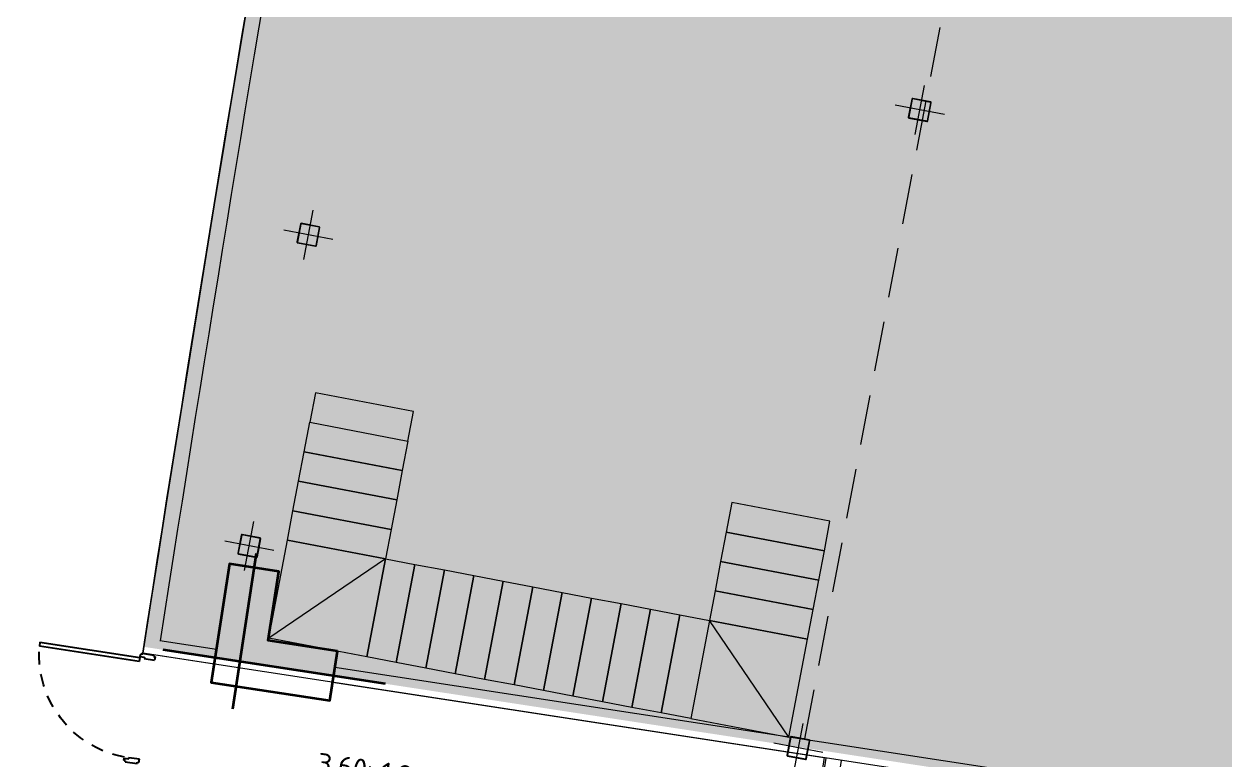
# Model space of a CAD drawing. Header units: metres. Extents: x 2 to 659295185, y -28 to 1124222152.
# Drawn here: x 655423.23 to 655435.25, y 1126589.6 to 1126596.97 of the extents above; entities that cross this region are included whole.
import ezdxf

# ---------------------------------------------------------------- set-up
doc = ezdxf.new("R2010")
doc.units = ezdxf.units.M
doc.header["$MEASUREMENT"] = 0
for name, pattern in [('CCSM_C1_CUERPO EL$0$DASHED', [0.75, 0.5, -0.25]), ('CCSM_C1_CUERPO HP$0$CONTINUA', [0]), ('CCSM_C1_CUERPO HP$0$DASHED', [0.75, 0.5, -0.25]), ('CCSM_C1_CUERPO HP$0$HIDDEN', [0.375, 0.25, -0.125]), ('CONTINUA', [0])]:
    doc.linetypes.add(name, pattern=pattern)
doc.layers.get('0').update_dxf_attribs({"linetype": 'CONTINUOUS'})
for name, color, linetype in [('A-VISTA 2', 3, 'CONTINUOUS'), ('CCSM_C1_CUERPO EL$0$A-PROYECCIONES', 5, 'CCSM_C1_CUERPO EL$0$DASHED'), ('CCSM_C1_CUERPO HP$0$A-EQUIPOS', 8, 'CONTINUOUS'), ('CCSM_C1_CUERPO HP$0$A-PARED', 2, 'CCSM_C1_CUERPO HP$0$CONTINUA'), ('CCSM_C1_CUERPO HP$0$A-PROYECCIONES', 5, 'CCSM_C1_CUERPO HP$0$DASHED'), ('CCSM_C1_CUERPO HP$0$A-PUERTA', 5, 'CCSM_C1_CUERPO HP$0$CONTINUA')]:
    doc.layers.add(name, color=color, linetype=linetype)
doc.layers.add('CCSM_C1_CUERPO HP$0$A-AREAS COMERCIALES', color=151, linetype='CONTINUOUS', plot=False)
for name, color, linetype, lineweight in [('CCSM_XREF ESTRUCTURA15$0$E-CP COLUMNAS', 2, 'CONTINUOUS', 35), ('LOCALES PROPIOS', 101, 'CONTINUA', 0), ('XREF ESCALERAS', 252, 'CONTINUOUS', 0)]:
    doc.layers.add(name, color=color, linetype=linetype, lineweight=lineweight)
doc.styles.add('CCSM_C1_CUERPO HP$0$ROMANS', font='romans__.ttf')

# ---------------------------------------------------------------- blocks, each defined once
blk = doc.blocks.new('CCSM_C1_CUERPO HP$0$AM_PIZ-120-15')
for p, q in [((0.045, 1.025), (0.085, 1.025)), ((0.045, 1.025), (0.045, 0.015)), ((0.085, 0.015), (0.085, 1.025)), ((0, 0), (0.015, 0)), ((0.015, 0.015), (0.035, 0.015)), ((0.015, 0), (0.015, 0.015)), ((0.035, 0.015), (0.035, -0.03)), ((0.045, 0.015), (0.085, 0.015)), ((1.065, 0.015), (1.065, -0.03)), ((1.085, 0.015), (1.065, 0.015)), ((1.085, 0), (1.085, 0.015)), ((1.1, 0), (1.085, 0)), ((1.1, 0), (1.1, -0.12)), ((0, 0), (0, -0.12)), ((0, -0.12), (0.015, -0.12)), ((0.015, -0.12), (0.015, -0.135)), ((0.035, -0.03), (0.05, -0.03)), ((0.05, -0.03), (0.05, -0.135)), ((1.065, -0.03), (1.05, -0.03)), ((1.05, -0.03), (1.05, -0.135)), ((1.1, -0.12), (1.085, -0.12)), ((1.085, -0.12), (1.085, -0.135)), ((0.015, -0.135), (0.05, -0.135)), ((1.085, -0.135), (1.05, -0.135))]:
    blk.add_line(p, q)
at = {"color": 8, "linetype": 'CCSM_C1_CUERPO HP$0$HIDDEN', "ltscale": 0.5}
blk.add_arc((0.009, -0.019), 1.047, 1.8622, 85.8231, dxfattribs=at)
blk = doc.blocks.new('CCSM_XREF ESTRUCTURA15$0$COLUM L 120x120')
at = {"color": 5}
for p, q in [((0, 1.095), (0, -0.482)), ((1.474, 0), (-0.774, 0))]:
    blk.add_line(p, q, dxfattribs=at)
blk.add_lwpolyline([(0.95, 0.25), (0.25, 0.25), (0.25, 0.95), (-0.25, 0.95), (-0.25, -0.25), (0.95, -0.25)], close=True)

msp = doc.modelspace()

# ---------------------------------------------------------------- hatches: boundary and pattern name
at = {"layer": 'LOCALES PROPIOS'}
h = msp.add_hatch(color=101, dxfattribs=at)
edge = h.paths.add_edge_path()
edge.add_line((655458.8488, 1126636.1563), (655457.5349, 1126630.3037))
edge.add_line((655457.5349, 1126630.3037), (655456.2187, 1126624.4413))
edge.add_line((655456.2187, 1126624.4413), (655456.0203, 1126623.5634))
edge.add_line((655456.0203, 1126623.5634), (655454.6943, 1126617.4988))
edge.add_line((655454.6943, 1126617.4988), (655453.4369, 1126611.4142))
edge.add_line((655453.4369, 1126611.4142), (655452.2504, 1126605.3198))
edge.add_line((655452.2504, 1126605.3198), (655451.1347, 1126599.2131))
edge.add_line((655451.1347, 1126599.2131), (655462.9514, 1126597.1235))
edge.add_line((655462.9514, 1126597.1235), (655460.9771, 1126585.1456))
edge.add_line((655460.9771, 1126585.1456), (655455.046, 1126586.0526))
edge.add_line((655455.046, 1126586.0526), (655449.1151, 1126586.9551))
edge.add_line((655449.1151, 1126586.9551), (655440.4809, 1126588.281))
edge.add_line((655440.4809, 1126588.281), (655437.2531, 1126588.7748))
edge.add_line((655437.2531, 1126588.7748), (655424.4306, 1126590.7362))
edge.add_arc((656034.1751, 1126495.8779), 617.0789, 167.4467516, 171.157344, ccw=False)
edge.add_line((655431.8478, 1126629.9981), (655432.8219, 1126629.7794))
edge.add_line((655432.8219, 1126629.7794), (655432.8008, 1126629.6973))
edge.add_line((655432.8008, 1126629.6973), (655444.5103, 1126627.0742))
edge.add_line((655444.5103, 1126627.0742), (655447.1406, 1126638.7866))
edge.add_line((655447.1406, 1126638.7866), (655458.8488, 1126636.1563))

# ---------------------------------------------------------------- linework, layer by layer
at = {"color": 5, "lineweight": 15}
for points in [[(655432.1164, 1126596.2183), (655432.0821, 1126596.038)], [(655432.1218, 1126596.2172), (655432.0875, 1126596.037)], [(655432.3053, 1126596.1851), (655432.125, 1126596.2194)], [(655432.3063, 1126596.1905), (655432.1261, 1126596.2248)], [(655432.2732, 1126596.0016), (655432.3075, 1126596.1819)], [(655432.2786, 1126596.0006), (655432.3129, 1126596.1809)], [(655432.0887, 1126596.0284), (655432.269, 1126595.9941)], [(655432.0897, 1126596.0338), (655432.27, 1126595.9995)], [(655425.9973, 1126594.9688), (655425.963, 1126594.7885)], [(655426.0027, 1126594.9677), (655425.9684, 1126594.7875)], [(655426.1862, 1126594.9356), (655426.0059, 1126594.9699)], [(655426.1872, 1126594.941), (655426.0069, 1126594.9753)], [(655426.1541, 1126594.7521), (655426.1884, 1126594.9324)], [(655426.1595, 1126594.7511), (655426.1938, 1126594.9314)], [(655425.9696, 1126594.7789), (655426.1498, 1126594.7446)], [(655425.9706, 1126594.7843), (655426.1508, 1126594.75)], [(655425.4048, 1126591.8545), (655425.3705, 1126591.6742)], [(655425.4102, 1126591.8535), (655425.3759, 1126591.6732)], [(655425.5937, 1126591.8214), (655425.4134, 1126591.8557)], [(655425.5947, 1126591.8268), (655425.4145, 1126591.8611)], [(655425.5616, 1126591.6379), (655425.5959, 1126591.8182)], [(655425.567, 1126591.6369), (655425.6013, 1126591.8171)], [(655425.3771, 1126591.6646), (655425.5574, 1126591.6303)], [(655425.3781, 1126591.67), (655425.5584, 1126591.6357)], [(655430.9016, 1126589.8328), (655430.8673, 1126589.6526)], [(655430.907, 1126589.8318), (655430.8727, 1126589.6515)], [(655431.0905, 1126589.7997), (655430.9103, 1126589.834)], [(655431.0916, 1126589.8051), (655430.9113, 1126589.8394)], [(655431.0584, 1126589.6162), (655431.0927, 1126589.7965)], [(655431.0638, 1126589.6152), (655431.0981, 1126589.7955)], [(655430.8739, 1126589.6429), (655431.0542, 1126589.6086)], [(655430.8749, 1126589.6483), (655431.0552, 1126589.614)]]:
    msp.add_lwpolyline(points, dxfattribs=at)
for centre, radius, start, end in [((655432.1245, 1126596.2167), 0.00825, 79.22856, 169.22856), ((655432.1245, 1126596.2167), 0.00275, 79.22856, 169.22856), ((655432.3048, 1126596.1824), 0.00275, 349.22856, 79.22856), ((655432.3048, 1126596.1824), 0.00825, 349.22856, 79.22856), ((655432.0902, 1126596.0365), 0.00825, 169.22856, 259.22856), ((655432.0902, 1126596.0365), 0.00275, 169.22856, 259.22856), ((655432.2705, 1126596.0022), 0.00825, 259.22856, 349.22856), ((655432.2705, 1126596.0022), 0.00275, 259.22856, 349.22856), ((655426.0054, 1126594.9672), 0.00825, 79.22856, 169.22856), ((655426.0054, 1126594.9672), 0.00275, 79.22856, 169.22856), ((655426.1857, 1126594.9329), 0.00275, 349.22856, 79.22856), ((655426.1857, 1126594.9329), 0.00825, 349.22856, 79.22856), ((655425.9711, 1126594.787), 0.00825, 169.22856, 259.22856), ((655425.9711, 1126594.787), 0.00275, 169.22856, 259.22856), ((655426.1514, 1126594.7527), 0.00825, 259.22856, 349.22856), ((655426.1514, 1126594.7527), 0.00275, 259.22856, 349.22856), ((655425.4129, 1126591.853), 0.00825, 79.22856, 169.22856), ((655425.4129, 1126591.853), 0.00275, 79.22856, 169.22856), ((655425.5932, 1126591.8187), 0.00275, 349.22856, 79.22856), ((655425.5932, 1126591.8187), 0.00825, 349.22856, 79.22856), ((655425.3786, 1126591.6727), 0.00825, 169.22856, 259.22856), ((655425.3786, 1126591.6727), 0.00275, 169.22856, 259.22856), ((655425.5589, 1126591.6384), 0.00825, 259.22856, 349.22856), ((655425.5589, 1126591.6384), 0.00275, 259.22856, 349.22856), ((655430.9097, 1126589.8313), 0.00825, 79.22856, 169.22856), ((655430.9097, 1126589.8313), 0.00275, 79.22856, 169.22856), ((655431.09, 1126589.797), 0.00275, 349.22856, 79.22856), ((655431.09, 1126589.797), 0.00825, 349.22856, 79.22856), ((655430.8754, 1126589.651), 0.00825, 169.22856, 259.22856), ((655430.8754, 1126589.651), 0.00275, 169.22856, 259.22856), ((655431.0557, 1126589.6167), 0.00825, 259.22856, 349.22856), ((655431.0557, 1126589.6167), 0.00275, 259.22856, 349.22856)]:
    msp.add_arc(centre, radius, start, end, dxfattribs=at)
at = {"layer": 'A-VISTA 2', "lineweight": 15}
for points in [[(655432.1508, 1126595.8638), (655432.2442, 1126596.355)], [(655432.4431, 1126596.0627), (655431.9519, 1126596.1562)], [(655426.0317, 1126594.6143), (655426.1251, 1126595.1055)], [(655426.324, 1126594.8132), (655425.8328, 1126594.9067)], [(655425.4392, 1126591.5001), (655425.5326, 1126591.9913)], [(655425.7315, 1126591.699), (655425.2403, 1126591.7924)], [(655430.936, 1126589.4784), (655431.0295, 1126589.9696)], [(655431.2283, 1126589.6773), (655430.7371, 1126589.7707)]]:
    msp.add_lwpolyline(points, dxfattribs=at)
at = {"layer": 'CCSM_C1_CUERPO EL$0$A-PROYECCIONES', "lineweight": 5}
msp.add_line((655431.0456, 1126589.8138), (655434.6067, 1126608.5324), dxfattribs=at)
at = {"layer": 'CCSM_C1_CUERPO HP$0$A-AREAS COMERCIALES', "lineweight": 5}
msp.add_lwpolyline([(655432.8199, 1126629.7799), (655432.803, 1126629.7068), (655444.512, 1126627.078), (655447.1406, 1126638.7866), (655458.8493, 1126636.1586), (655456.1192, 1126624.0021), (655455.9326, 1126623.1731, 0.0113026), (655451.1345, 1126599.2119), (655462.9514, 1126597.1235, 0.005773), (655461.9295, 1126591.1402), (655460.9777, 1126585.1455, -0.0001385), (655449.1151, 1126586.9602), (655440.4809, 1126588.2809), (655440.47, 1126588.21), (655424.4206, 1126590.6716, -0.0162242), (655431.8478, 1126629.9981), (655432.8199, 1126629.7799)], format="xyb", dxfattribs=at)
at = {"layer": 'CCSM_C1_CUERPO HP$0$A-PARED', "lineweight": 5}
for points in [[(655431.9615, 1126629.8188, 0.00155), (655431.2061, 1126626.3777, 0.0147294), (655424.5943, 1126590.7963)], [(655430.2188, 1126622.463, 0.0130687), (655424.4204, 1126590.6717)]]:
    msp.add_lwpolyline(points, format="xyb", dxfattribs=at)
for points in [[(655425.1567, 1126590.7101), (655424.5915, 1126590.7968)], [(655425.1339, 1126590.5618), (655424.4203, 1126590.6713)], [(655436.672, 1126588.9442), (655426.3428, 1126590.5282)], [(655431.2616, 1126589.6221), (655431.2616, 1126589.6221), (655431.2616, 1126589.6221), (655431.2616, 1126589.6221), (655426.3201, 1126590.3799)], [(655431.4113, 1126589.5995), (655431.4113, 1126589.5995), (655430.9672, 1126586.6968), (655430.8176, 1126586.7197), (655431.2616, 1126589.6221)]]:
    msp.add_lwpolyline(points, dxfattribs=at)
at = {"layer": 'CCSM_C1_CUERPO HP$0$A-PROYECCIONES', "lineweight": 5, "ltscale": 0.5}
msp.add_line((655431.2399, 1126589.6308), (655429.7895, 1126579.361), dxfattribs=at)
at = {"layer": 'XREF ESCALERAS'}
for p, q in [((655426.8498, 1126591.6173), (655425.6806, 1126590.8218)), ((655430.8872, 1126589.8313), (655430.0917, 1126591.0006))]:
    msp.add_line(p, q, dxfattribs=at)
for points in [[(655426.1478, 1126593.2778), (655426.0917, 1126592.9831), (655427.0741, 1126592.7962), (655427.1302, 1126593.0909), (655426.1478, 1126593.2778)], [(655427.0741, 1126592.7962), (655427.018, 1126592.5015), (655426.0357, 1126592.6884), (655426.0917, 1126592.9831), (655427.0741, 1126592.7962)], [(655427.018, 1126592.5015), (655426.962, 1126592.2068), (655425.9796, 1126592.3936), (655426.0357, 1126592.6884), (655427.018, 1126592.5015)], [(655426.962, 1126592.2068), (655426.9059, 1126591.912), (655425.9235, 1126592.0989), (655425.9796, 1126592.3936), (655426.962, 1126592.2068)], [(655430.316, 1126592.1794), (655430.2599, 1126591.8847), (655431.2423, 1126591.6978), (655431.2983, 1126591.9926), (655430.316, 1126592.1794)], [(655426.9059, 1126591.912), (655426.8498, 1126591.6173), (655425.8675, 1126591.8042), (655425.9235, 1126592.0989), (655426.9059, 1126591.912)], [(655430.2599, 1126591.8847), (655430.2038, 1126591.59), (655431.1862, 1126591.4031), (655431.2423, 1126591.6978), (655430.2599, 1126591.8847)], [(655426.8498, 1126591.6173), (655427.1445, 1126591.5613), (655426.9577, 1126590.5789), (655426.6629, 1126590.6349), (655426.8498, 1126591.6173)], [(655427.1445, 1126591.5613), (655427.4393, 1126591.5052), (655427.2524, 1126590.5228), (655426.9577, 1126590.5789), (655427.1445, 1126591.5613)], [(655430.2038, 1126591.59), (655430.1478, 1126591.2953), (655431.1301, 1126591.1084), (655431.1862, 1126591.4031), (655430.2038, 1126591.59)], [(655427.4393, 1126591.5052), (655427.734, 1126591.4491), (655427.5471, 1126590.4667), (655427.2524, 1126590.5228), (655427.4393, 1126591.5052)], [(655427.734, 1126591.4491), (655428.0287, 1126591.3931), (655427.8418, 1126590.4107), (655427.5471, 1126590.4667), (655427.734, 1126591.4491)], [(655428.0287, 1126591.3931), (655428.3234, 1126591.337), (655428.1365, 1126590.3546), (655427.8418, 1126590.4107), (655428.0287, 1126591.3931)], [(655428.3234, 1126591.337), (655428.6181, 1126591.2809), (655428.4312, 1126590.2985), (655428.1365, 1126590.3546), (655428.3234, 1126591.337)], [(655428.6181, 1126591.2809), (655428.9128, 1126591.2249), (655428.7259, 1126590.2425), (655428.4312, 1126590.2985), (655428.6181, 1126591.2809)], [(655428.9128, 1126591.2249), (655429.2075, 1126591.1688), (655429.0207, 1126590.1864), (655428.7259, 1126590.2425), (655428.9128, 1126591.2249)], [(655430.1478, 1126591.2953), (655430.0917, 1126591.0006), (655431.0741, 1126590.8137), (655431.1301, 1126591.1084), (655430.1478, 1126591.2953)], [(655429.2075, 1126591.1688), (655429.5023, 1126591.1127), (655429.3154, 1126590.1303), (655429.0207, 1126590.1864), (655429.2075, 1126591.1688)], [(655429.5023, 1126591.1127), (655429.797, 1126591.0567), (655429.6101, 1126590.0743), (655429.3154, 1126590.1303), (655429.5023, 1126591.1127)], [(655429.797, 1126591.0567), (655430.0917, 1126591.0006), (655429.9048, 1126590.0182), (655429.6101, 1126590.0743), (655429.797, 1126591.0567)]]:
    msp.add_lwpolyline(points, dxfattribs=at)
for points in [[(655426.8498, 1126591.6173), (655426.6629, 1126590.6349), (655425.6806, 1126590.8218), (655425.8675, 1126591.8042)], [(655430.0917, 1126591.0006), (655429.9048, 1126590.0182), (655430.8872, 1126589.8313), (655431.0741, 1126590.8137)]]:
    msp.add_lwpolyline(points, close=True, dxfattribs=at)

# ---------------------------------------------------------------- block references
at = {"layer": 'CCSM_C1_CUERPO HP$0$A-PUERTA', "lineweight": 5, "xscale": -1, "rotation": 81.28157988528135}
msp.add_blockref('CCSM_C1_CUERPO HP$0$AM_PIZ-120-15', (655424.4116, 1126590.6726), dxfattribs=at)
at = {"layer": 'CCSM_XREF ESTRUCTURA15$0$E-CP COLUMNAS', "lineweight": 5, "rotation": 351.3026428144926}
msp.add_blockref('CCSM_XREF ESTRUCTURA15$0$COLUM L 120x120', (655425.3911, 1126590.5893), dxfattribs=at)

# ---------------------------------------------------------------- texts
at = {"layer": 'CCSM_C1_CUERPO HP$0$A-EQUIPOS', "lineweight": 5, "ltscale": 0.5, "insert": (655427.1683, 1126589.535), "char_height": 0.2, "width": 1.215331, "attachment_point": 2, "rotation": 351.75979, "style": 'CCSM_C1_CUERPO HP$0$ROMANS'}
msp.add_mtext('3.60x1.20xh=1.90', dxfattribs=at)

doc.saveas('drawing.dxf')
